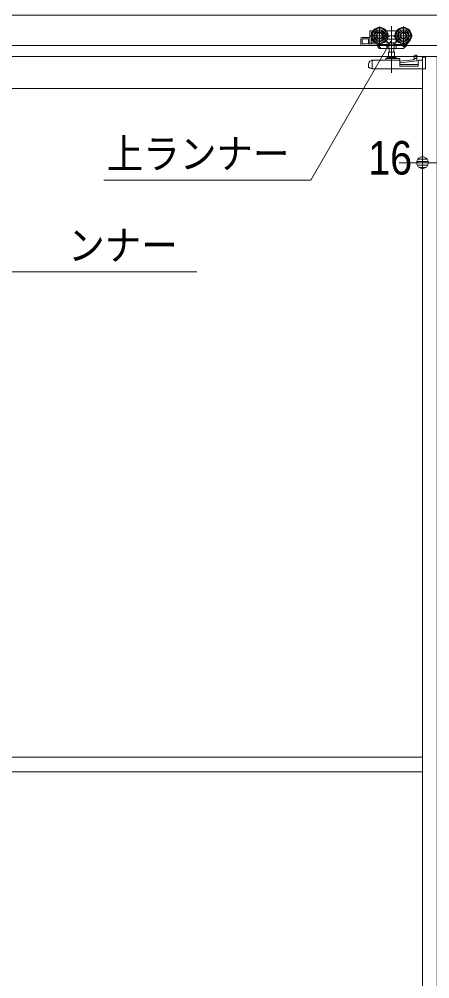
# Model space of a CAD drawing. Units: millimetres, scale not verified. Extents: x -6062 to 6062, y -3045 to 3045.
# Drawn here: x -4044 to -3596, y -652 to 396 of the extents above; entities that cross this region are included whole.
import ezdxf
from ezdxf.enums import TextEntityAlignment as Align

# ---------------------------------------------------------------- set-up
doc = ezdxf.new("R2010")
doc.units = ezdxf.units.MM
doc.header["$LTSCALE"] = 20
for name, color, linetype, lineweight in [('0-1_0', 7, 'Continuous', 9), ('0-2_2寸法-2', 7, 'Continuous', 9), ('0-3_2寸法-3', 7, 'Continuous', 9), ('0-4_3一般', 7, 'Continuous', 9)]:
    doc.layers.add(name, color=color, linetype=linetype, lineweight=lineweight)
doc.styles.add('ＭＳ ゴシック', font='')
doc.styles.add('ＭＳ Ｐゴシック', font='')
doc.styles.get('ＭＳ ゴシック').set_extended_font_data('MS Gothic')
doc.styles.get('ＭＳ Ｐゴシック').set_extended_font_data('MS PGothic')

# ---------------------------------------------------------------- blocks, each defined once
blk = doc.blocks.new('_Dot')
at = {"layer": '0-1_0'}
for p, q in [((-10, 0), (-20, 0)), ((9.78, 2), (-9.78, 2)), ((7.99, 6), (-7.99, 6)), ((9.16, -3.98), (-9.16, -3.98)), ((6, -7.98), (-6, -7.98))]:
    blk.add_line(p, q, dxfattribs=at)
for points in [[(10, 0), (9.92, 1.25), (9.69, 2.49), (9.3, 3.68), (8.76, 4.82), (8.09, 5.88), (7.29, 6.85), (6.37, 7.71), (5.36, 8.44), (4.26, 9.05), (3.09, 9.51), (1.87, 9.82), (0.63, 9.98), (-0.63, 9.98), (-1.87, 9.82), (-3.09, 9.51), (-4.26, 9.05), (-5.36, 8.44), (-6.37, 7.71), (-7.29, 6.85), (-8.09, 5.88), (-8.76, 4.82), (-9.3, 3.68), (-9.69, 2.49), (-9.92, 1.25), (-10, 0), (0, 0)], [(-10, 0), (-9.92, -1.25), (-9.69, -2.49), (-9.3, -3.68), (-8.76, -4.82), (-8.09, -5.88), (-7.29, -6.85), (-6.37, -7.71), (-5.36, -8.44), (-4.26, -9.05), (-3.09, -9.51), (-1.87, -9.82), (-0.63, -9.98), (0.63, -9.98), (1.87, -9.82), (3.09, -9.51), (4.26, -9.05), (5.36, -8.44), (6.37, -7.71), (7.29, -6.85), (8.09, -5.88), (8.76, -4.82), (9.3, -3.68), (9.69, -2.49), (9.92, -1.25), (10, 0), (0, 0)]]:
    blk.add_lwpolyline(points, close=True, dxfattribs=at)
blk = doc.blocks.new('グループ-7')
at = {"layer": '0-4_3一般'}
for p, q in [((-36998, 7758.4), (-36998, 6738.4)), ((-37468, 7352), (-37468, 7652)), ((-37400.5, 7662), (-37458, 7662)), ((-37456, 7552), (-37060, 7552)), ((-37436, 7622), (-37436, 7578.7)), ((-37419.2, 7632), (-37426, 7632)), ((-37258, 7750), (-37258, 7354)), ((-37098, 7662), (-37115.5, 7662)), ((-37098, 7662), (-37098, 7659.3)), ((-36898, 7662), (-37098, 7662)), ((-37098, 7659.3), (-37098, 7654.4)), ((-37098, 7654.4), (-37098, 7634.4)), ((-36936, 7552), (-36540, 7552)), ((-36880.5, 7662), (-36898, 7662)), ((-36898, 7659.3), (-36898, 7662)), ((-36898, 7654.4), (-36898, 7659.3)), ((-36898, 7634.4), (-36898, 7654.4)), ((-36738, 7750), (-36738, 7354)), ((-37668, 7492), (-37668, 7362)), ((-37648, 7512), (-37488, 7512)), ((-37468, 7342), (-37648, 7342)), ((-37638, 7482), (-37498, 7482)), ((-37638, 7372), (-37638, 7482)), ((-37498, 7372), (-37638, 7372)), ((-37501.6, 7372), (-37501.6, 7482)), ((-37498, 7482), (-37498, 7372)), ((-37438, 7372), (-37438, 7412)), ((-37438, 7412), (-37371.1, 7412)), ((-37328.4, 7372), (-37438, 7372)), ((-37436, 7525.2), (-37436, 7452)), ((-37426, 7442), (-37400.5, 7442)), ((-37341.8, 7392.7), (-37328.4, 7372)), ((-37318.9, 7342), (-37297, 7342)), ((-37308.9, 7362), (-37286.1, 7362)), ((-37308.9, 7352), (-37308.9, 7362)), ((-37308.9, 7342), (-37266.4, 7276.5)), ((-37295.1, 7375.8), (-37292.6, 7372)), ((-37286.1, 7362), (-37292.6, 7372)), ((-37286.1, 7362), (-37234.2, 7282)), ((-37280.7, 7362), (-37070, 7362)), ((-37107.8, 7452.4), (-37108, 7452.5)), ((-37101.9, 7362), (-37101.9, 7282)), ((-37098, 7449.5), (-37098, 7398)), ((-37054.3, 7371.5), (-37054.2, 7372)), ((-37054.2, 7282), (-37054.2, 7372)), ((-36941.8, 7372), (-36941.8, 7282)), ((-36926.5, 7362), (-36926, 7362)), ((-36926, 7362), (-36679.6, 7362)), ((-36898, 7398), (-36898, 7449.5)), ((-36898, 7398), (-36888, 7398)), ((-36894.1, 7362), (-36894.1, 7282)), ((-36888.2, 7452.4), (-36888, 7452.5)), ((-36797.8, 7362), (-36719.2, 7310.9)), ((-36686, 7362), (-36719.2, 7310.9)), ((-36671.2, 7366.5), (-36654.2, 7392.7)), ((-36632.5, 7406.1), (-36629, 7403.9)), ((-37258, 7272), (-37227.7, 7272)), ((-37227.7, 7272), (-37234.2, 7282)), ((-37222.2, 7272), (-37227.7, 7272)), ((-37222.2, 7272), (-37096, 7272)), ((-37096.3, 7272), (-37096, 7272)), ((-37061, 7190), (-36935, 7190)), ((-37061, 7080), (-37061, 7190)), ((-37051.9, 7272.1), (-37051.7, 7272)), ((-37047.5, 7190), (-37047.5, 7272)), ((-36948.5, 7272), (-36948.5, 7190)), ((-36944.1, 7272.1), (-36944.3, 7272)), ((-36944.3, 7272), (-36900, 7272)), ((-36935, 7190), (-36935, 7080)), ((-36900, 7272), (-36743.4, 7272)), ((-36899.7, 7272), (-36900, 7272)), ((-36718.8, 7311.1), (-36719.2, 7310.9)), ((-36694.4, 7303.3), (-36707, 7311.4)), ((-36482.4, 7124.7), (-36482, 7124.7)), ((-36482, 7124.7), (-36442.4, 7124.7)), ((-36442, 7122.8), (-36442, 7124.4)), ((-36442, 7124.4), (-36442, 7124.4)), ((-37498, 6930.5), (-37498, 6860)), ((-37437.4, 7008.7), (-37446.1, 7005.4)), ((-37437.4, 7008.7), (-37427.5, 7012.4)), ((-37419.7, 7015.3), (-37427.5, 7012.4)), ((-37418, 7006.3), (-37418, 7006)), ((-37418, 7006), (-37418, 6826)), ((-36828, 7016), (-37416.2, 7016)), ((-37118, 7046), (-37118, 7026)), ((-37051.3, 7056), (-37108, 7056)), ((-36910, 7080), (-37086, 7080)), ((-37051.3, 7056), (-36944.7, 7056)), ((-36828, 7056), (-36944.7, 7056)), ((-36818, 7026), (-36818, 7046)), ((-36522, 7027.6), (-36818, 6996)), ((-36818, 7026), (-36818, 7006)), ((-36818, 6888), (-36818, 7006)), ((-36818, 6926), (-36418, 6926)), ((-36800.1, 6963.7), (-36442, 7002)), ((-36472, 7059.1), (-36522, 7027.6)), ((-36502, 7092), (-36502, 7040.2)), ((-36494.6, 7118.6), (-36494.3, 7119.2)), ((-36442, 7062.3), (-36472, 7059.1)), ((-36442, 7116), (-36442, 7122.8)), ((-36442, 7062.3), (-36442, 7116)), ((-36442, 7002), (-36442, 7062.3)), ((-36418, 6888), (-36418, 6996)), ((-12320, 7100), (-36320, 7100)), ((-36320, 7100), (-36320, -38740)), ((-36320, -38740), (-36320, 7100)), ((-36258, 7086), (-36318, 7086)), ((-36258, 6826), (-36258, 7086)), ((-36256, 7084), (-36258, 7084)), ((-36256, 7074), (-36256, 7084)), ((-36256, 7074), (-36256, 6860)), ((-37498, 6860), (-37472.6, 6860)), ((-37472.6, 6860), (-37472.6, 6846.5)), ((-37472.6, 6846.5), (-37437.4, 6833.3)), ((-37418, 6826), (-37437.4, 6833.3)), ((-36258, 6826), (-37418, 6826)), ((-36818, 6888), (-36418, 6888)), ((-36320, 6400), (-59680, 6400)), ((-59680, -8200), (-36320, -8200)), ((-59680, -8520), (-36320, -8520))]:
    blk.add_line(p, q, dxfattribs=at)
blk.add_lwpolyline([(-59990, 7340), (11350, 7340), (11350, 8000), (-59990, 8000)], close=True, dxfattribs=at)
for points in [[(-37468, 7352), (-37468, 7342), (-37318.9, 7342)], [(-37108, 7398), (-37098, 7398), (-36898, 7398)], [(-37098, 7449.5), (-37098.3, 7449.6), (-37098.5, 7449.7), (-37098.8, 7449.7), (-37099, 7449.8), (-37099.3, 7449.9), (-37099.5, 7449.9), (-37099.8, 7450), (-37100, 7450.1), (-37100.3, 7450.2), (-37100.5, 7450.2), (-37100.8, 7450.3), (-37101, 7450.4), (-37101.3, 7450.5), (-37101.5, 7450.5), (-37101.8, 7450.6), (-37102, 7450.7), (-37102.3, 7450.8), (-37102.5, 7450.8), (-37102.8, 7450.9), (-37103, 7451), (-37103.3, 7451.1), (-37103.5, 7451.1), (-37103.8, 7451.2), (-37104, 7451.3), (-37104.3, 7451.4), (-37104.5, 7451.4), (-37104.8, 7451.5), (-37105, 7451.6), (-37105.3, 7451.7), (-37105.5, 7451.7), (-37105.8, 7451.8), (-37106, 7451.9), (-37106.3, 7452), (-37106.5, 7452), (-37106.8, 7452.1), (-37107, 7452.2), (-37107.3, 7452.3), (-37107.5, 7452.3), (-37107.8, 7452.4)], [(-37070, 7362), (-37069.5, 7362), (-37069, 7362), (-37068.5, 7362.1), (-37068, 7362.1), (-37067.5, 7362.2), (-37067, 7362.3), (-37066.4, 7362.4), (-37065.9, 7362.5), (-37065.4, 7362.6), (-37064.9, 7362.7), (-37064.4, 7362.8), (-37063.9, 7363), (-37063.4, 7363.1), (-37062.9, 7363.3), (-37062.4, 7363.5), (-37061.9, 7363.7), (-37061.3, 7363.9), (-37060.8, 7364.1), (-37060.3, 7364.3), (-37059.8, 7364.5), (-37059.3, 7364.8), (-37058.8, 7365), (-37058.4, 7365.3), (-37057.9, 7365.6), (-37057.5, 7365.9), (-37057.1, 7366.2), (-37056.8, 7366.5), (-37056.4, 7366.9), (-37056.1, 7367.2), (-37055.8, 7367.6), (-37055.6, 7368), (-37055.3, 7368.4), (-37055.1, 7368.8), (-37054.9, 7369.2), (-37054.8, 7369.6), (-37054.6, 7370.1), (-37054.5, 7370.5), (-37054.4, 7371), (-37054.3, 7371.5)], [(-36941.8, 7372), (-36941.7, 7371.5), (-36941.6, 7371), (-36941.5, 7370.5), (-36941.4, 7370.1), (-36941.2, 7369.6), (-36941.1, 7369.2), (-36940.9, 7368.8), (-36940.7, 7368.4), (-36940.4, 7368), (-36940.2, 7367.6), (-36939.9, 7367.2), (-36939.6, 7366.9), (-36939.2, 7366.5), (-36938.9, 7366.2), (-36938.5, 7365.9), (-36938.1, 7365.6), (-36937.6, 7365.3), (-36937.2, 7365), (-36936.7, 7364.8), (-36936.2, 7364.5), (-36935.7, 7364.3), (-36935.2, 7364.1), (-36934.7, 7363.9), (-36934.1, 7363.7), (-36933.6, 7363.5), (-36933.1, 7363.3), (-36932.6, 7363.1), (-36932.1, 7363), (-36931.6, 7362.8), (-36931.1, 7362.7), (-36930.6, 7362.6), (-36930.1, 7362.5), (-36929.6, 7362.4), (-36929, 7362.3), (-36928.5, 7362.2), (-36928, 7362.1), (-36927.5, 7362.1), (-36927, 7362), (-36926.5, 7362)], [(-36898, 7449.5), (-36897.7, 7449.6), (-36897.5, 7449.7), (-36897.2, 7449.7), (-36897, 7449.8), (-36896.7, 7449.9), (-36896.5, 7449.9), (-36896.2, 7450), (-36896, 7450.1), (-36895.7, 7450.2), (-36895.5, 7450.2), (-36895.2, 7450.3), (-36895, 7450.4), (-36894.7, 7450.5), (-36894.5, 7450.5), (-36894.2, 7450.6), (-36894, 7450.7), (-36893.7, 7450.8), (-36893.5, 7450.8), (-36893.2, 7450.9), (-36893, 7451), (-36892.7, 7451.1), (-36892.5, 7451.1), (-36892.2, 7451.2), (-36892, 7451.3), (-36891.7, 7451.4), (-36891.5, 7451.4), (-36891.2, 7451.5), (-36891, 7451.6), (-36890.7, 7451.7), (-36890.5, 7451.7), (-36890.2, 7451.8), (-36890, 7451.9), (-36889.7, 7452), (-36889.5, 7452), (-36889.2, 7452.1), (-36889, 7452.2), (-36888.7, 7452.3), (-36888.5, 7452.3), (-36888.2, 7452.4)], [(-36726.7, 7281.1), (-36708.3, 7309.4), (-36671.2, 7366.5)], [(-36694.4, 7303.3), (-36644.5, 7380.1), (-36629, 7403.9)], [(-37101.9, 7282), (-37101.9, 7281.7), (-37101.9, 7281.3), (-37101.8, 7281), (-37101.8, 7280.7), (-37101.7, 7280.4), (-37101.7, 7280.1), (-37101.6, 7279.8), (-37101.6, 7279.4), (-37101.5, 7279.1), (-37101.4, 7278.8), (-37101.4, 7278.5), (-37101.3, 7278.2), (-37101.2, 7277.9), (-37101.1, 7277.6), (-37101, 7277.3), (-37100.9, 7276.9), (-37100.8, 7276.6), (-37100.7, 7276.3), (-37100.6, 7276), (-37100.4, 7275.7), (-37100.3, 7275.4), (-37100.2, 7275.1), (-37100, 7274.8), (-37099.8, 7274.6), (-37099.7, 7274.3), (-37099.5, 7274.1), (-37099.3, 7273.8), (-37099.1, 7273.6), (-37098.9, 7273.4), (-37098.7, 7273.2), (-37098.5, 7273), (-37098.2, 7272.9), (-37098, 7272.7), (-37097.7, 7272.6), (-37097.5, 7272.4), (-37097.2, 7272.3), (-37096.9, 7272.2), (-37096.6, 7272.1), (-37096.3, 7272)], [(-37096, 7272), (-37051.7, 7272), (-36944.3, 7272)], [(-37054.2, 7282), (-37054.2, 7281.7), (-37054.2, 7281.4), (-37054.2, 7281.2), (-37054.2, 7280.9), (-37054.2, 7280.6), (-37054.2, 7280.3), (-37054.2, 7280.1), (-37054.2, 7279.8), (-37054.2, 7279.5), (-37054.2, 7279.2), (-37054.2, 7278.9), (-37054.2, 7278.7), (-37054.2, 7278.4), (-37054.2, 7278.1), (-37054.1, 7277.8), (-37054.1, 7277.5), (-37054.1, 7277.2), (-37054.1, 7276.9), (-37054.1, 7276.7), (-37054.1, 7276.4), (-37054.1, 7276.1), (-37054.1, 7275.8), (-37054, 7275.5), (-37054, 7275.3), (-37053.9, 7275), (-37053.9, 7274.7), (-37053.8, 7274.5), (-37053.7, 7274.3), (-37053.6, 7274), (-37053.5, 7273.8), (-37053.3, 7273.6), (-37053.2, 7273.4), (-37053, 7273.2), (-37052.9, 7273), (-37052.7, 7272.8), (-37052.5, 7272.6), (-37052.3, 7272.4), (-37052.1, 7272.3), (-37051.9, 7272.1)], [(-36941.8, 7282), (-36941.8, 7281.7), (-36941.8, 7281.4), (-36941.8, 7281.2), (-36941.8, 7280.9), (-36941.8, 7280.6), (-36941.8, 7280.3), (-36941.8, 7280.1), (-36941.8, 7279.8), (-36941.8, 7279.5), (-36941.8, 7279.2), (-36941.8, 7278.9), (-36941.8, 7278.7), (-36941.8, 7278.4), (-36941.8, 7278.1), (-36941.9, 7277.8), (-36941.9, 7277.5), (-36941.9, 7277.2), (-36941.9, 7276.9), (-36941.9, 7276.7), (-36941.9, 7276.4), (-36941.9, 7276.1), (-36941.9, 7275.8), (-36942, 7275.5), (-36942, 7275.3), (-36942.1, 7275), (-36942.1, 7274.7), (-36942.2, 7274.5), (-36942.3, 7274.3), (-36942.4, 7274), (-36942.5, 7273.8), (-36942.7, 7273.6), (-36942.8, 7273.4), (-36943, 7273.2), (-36943.1, 7273), (-36943.3, 7272.8), (-36943.5, 7272.6), (-36943.7, 7272.4), (-36943.9, 7272.3), (-36944.1, 7272.1)], [(-36894.1, 7282), (-36894.1, 7281.7), (-36894.1, 7281.3), (-36894.2, 7281), (-36894.2, 7280.7), (-36894.3, 7280.4), (-36894.3, 7280.1), (-36894.4, 7279.8), (-36894.4, 7279.4), (-36894.5, 7279.1), (-36894.6, 7278.8), (-36894.6, 7278.5), (-36894.7, 7278.2), (-36894.8, 7277.9), (-36894.9, 7277.6), (-36895, 7277.3), (-36895.1, 7276.9), (-36895.2, 7276.6), (-36895.3, 7276.3), (-36895.4, 7276), (-36895.6, 7275.7), (-36895.7, 7275.4), (-36895.8, 7275.1), (-36896, 7274.8), (-36896.2, 7274.6), (-36896.3, 7274.3), (-36896.5, 7274.1), (-36896.7, 7273.8), (-36896.9, 7273.6), (-36897.1, 7273.4), (-36897.3, 7273.2), (-36897.5, 7273), (-36897.8, 7272.9), (-36898, 7272.7), (-36898.3, 7272.6), (-36898.5, 7272.4), (-36898.8, 7272.3), (-36899.1, 7272.2), (-36899.4, 7272.1), (-36899.7, 7272)], [(-36708.3, 7309.4), (-36708.1, 7309.7), (-36708, 7310), (-36707.9, 7310.2), (-36707.8, 7310.5), (-36707.8, 7310.7), (-36707.8, 7311), (-36707.8, 7311.2), (-36707.8, 7311.4), (-36707.9, 7311.5), (-36708, 7311.7), (-36708.2, 7311.8), (-36708.4, 7312), (-36708.6, 7312.1), (-36708.9, 7312.2), (-36709.2, 7312.2), (-36709.5, 7312.3), (-36709.8, 7312.3), (-36710.2, 7312.4), (-36710.6, 7312.4), (-36711.1, 7312.4), (-36711.5, 7312.3), (-36712, 7312.3), (-36712.5, 7312.3), (-36712.9, 7312.2), (-36713.3, 7312.2), (-36713.8, 7312.1), (-36714.2, 7312.1), (-36714.6, 7312), (-36715, 7312), (-36715.4, 7311.9), (-36715.8, 7311.8), (-36716.2, 7311.8), (-36716.6, 7311.7), (-36717, 7311.6), (-36717.4, 7311.5), (-36717.8, 7311.4), (-36718.1, 7311.3), (-36718.5, 7311.2), (-36718.8, 7311.1)], [(-36494.2, 7119.2), (-36494.1, 7119.5), (-36493.9, 7119.8), (-36493.7, 7120.1), (-36493.5, 7120.4), (-36493.3, 7120.6), (-36493.1, 7120.9), (-36492.9, 7121.1), (-36492.7, 7121.4), (-36492.4, 7121.6), (-36492.2, 7121.8), (-36491.9, 7122), (-36491.7, 7122.2), (-36491.4, 7122.4), (-36491.1, 7122.6), (-36490.8, 7122.8), (-36490.5, 7122.9), (-36490.1, 7123.1), (-36489.8, 7123.2), (-36489.5, 7123.3), (-36489.1, 7123.4), (-36488.7, 7123.5), (-36488.4, 7123.6), (-36488, 7123.7), (-36487.7, 7123.8), (-36487.3, 7123.9), (-36487, 7124), (-36486.6, 7124.1), (-36486.2, 7124.2), (-36485.9, 7124.2), (-36485.5, 7124.3), (-36485.2, 7124.3), (-36484.8, 7124.4), (-36484.5, 7124.5), (-36484.1, 7124.5), (-36483.8, 7124.5), (-36483.4, 7124.6), (-36483.1, 7124.6), (-36482.7, 7124.6), (-36482.4, 7124.7)], [(-36442.4, 7124.7), (-36442.3, 7124.7), (-36442.3, 7124.7), (-36442.3, 7124.7), (-36442.3, 7124.7), (-36442.3, 7124.7), (-36442.3, 7124.7), (-36442.3, 7124.7), (-36442.3, 7124.7), (-36442.2, 7124.7), (-36442.2, 7124.7), (-36442.2, 7124.7), (-36442.2, 7124.6), (-36442.2, 7124.6), (-36442.2, 7124.6), (-36442.2, 7124.6), (-36442.2, 7124.6), (-36442.2, 7124.6), (-36442.1, 7124.6), (-36442.1, 7124.6), (-36442.1, 7124.6), (-36442.1, 7124.6), (-36442.1, 7124.6), (-36442.1, 7124.6), (-36442.1, 7124.6), (-36442.1, 7124.6), (-36442.1, 7124.5), (-36442.1, 7124.5), (-36442.1, 7124.5), (-36442, 7124.5), (-36442, 7124.5), (-36442, 7124.5), (-36442, 7124.5), (-36442, 7124.5), (-36442, 7124.5), (-36442, 7124.4), (-36442, 7124.4), (-36442, 7124.4), (-36442, 7124.4), (-36442, 7124.4)], [(-36000, -38740), (-36000, 7100), (-60000, 7100)], [(-37427.5, 7012.4), (-37427.2, 7012.3), (-37426.9, 7012.2), (-37426.6, 7012.1), (-37426.3, 7012), (-37426, 7012), (-37425.7, 7011.8), (-37425.4, 7011.7), (-37425.1, 7011.6), (-37424.8, 7011.5), (-37424.5, 7011.4), (-37424.2, 7011.3), (-37423.9, 7011.2), (-37423.6, 7011.1), (-37423.3, 7011), (-37423, 7010.9), (-37422.7, 7010.7), (-37422.4, 7010.6), (-37422.1, 7010.5), (-37421.8, 7010.4), (-37421.5, 7010.2), (-37421.2, 7010.1), (-37420.9, 7010), (-37420.6, 7009.8), (-37420.4, 7009.7), (-37420.1, 7009.5), (-37419.9, 7009.3), (-37419.6, 7009.2), (-37419.4, 7009), (-37419.2, 7008.8), (-37419.1, 7008.5), (-37418.9, 7008.3), (-37418.7, 7008.1), (-37418.6, 7007.9), (-37418.5, 7007.6), (-37418.4, 7007.4), (-37418.3, 7007.1), (-37418.2, 7006.8), (-37418.1, 7006.6), (-37418, 7006.3)], [(-36501.9, 7092.1), (-36501.9, 7092.8), (-36501.8, 7093.5), (-36501.8, 7094.2), (-36501.8, 7094.9), (-36501.7, 7095.6), (-36501.7, 7096.3), (-36501.6, 7097), (-36501.6, 7097.8), (-36501.5, 7098.5), (-36501.4, 7099.2), (-36501.3, 7099.9), (-36501.2, 7100.6), (-36501, 7101.3), (-36500.9, 7102), (-36500.7, 7102.7), (-36500.6, 7103.4), (-36500.4, 7104), (-36500.2, 7104.7), (-36500.1, 7105.4), (-36499.9, 7106.1), (-36499.7, 7106.8), (-36499.4, 7107.5), (-36499.2, 7108.2), (-36499, 7108.9), (-36498.7, 7109.5), (-36498.5, 7110.2), (-36498.3, 7110.9), (-36498, 7111.5), (-36497.7, 7112.2), (-36497.4, 7112.8), (-36497.2, 7113.5), (-36496.9, 7114.1), (-36496.6, 7114.8), (-36496.3, 7115.4), (-36495.9, 7116.1), (-36495.6, 7116.7), (-36495.3, 7117.3), (-36495, 7118), (-36494.6, 7118.6)], [(-36398, 7016), (-36318, 7016), (-36318, 7086)], [(-36256, 6860), (-36256.6, 6853.7), (-36258, 6848.8)]]:
    blk.add_lwpolyline(points, dxfattribs=at)
for centre, radius in [((-37258, 7552), 180), ((-37258, 7552), 160), ((-37258, 7552), 130), ((-37258, 7552), 126), ((-37258, 7552), 104), ((-37258, 7552), 74), ((-37258, 7552), 60), ((-36738, 7552), 180), ((-36738, 7552), 160), ((-36738, 7552), 130), ((-36738, 7552), 126), ((-36738, 7552), 104), ((-36738, 7552), 74), ((-36738, 7552), 60)]:
    blk.add_circle(centre, radius, dxfattribs=at)
for centre, radius, start, end in [((-37458, 7652), 10, 90, 180), ((-37426, 7622), 10, 90, 180), ((-37258, 7552), 190, 327.3631, 32.6369), ((-36738, 7552), 190, 147.3631, 212.6369), ((-37648, 7492), 20, 90, 180), ((-37648, 7362), 20, 180, 270), ((-37488, 7532), 20, 270, 0), ((-37416, 7462), 20, 180, 270), ((-37426, 7452), 10, 180, 270), ((-37318.9, 7352), 10, 270, 0), ((-37280.7, 7372), 10, 213, 270), ((-36679.6, 7372), 10, 270, 327), ((-37258, 7282), 10, 213, 270), ((-37222.2, 7282), 10, 213, 270), ((-36743.4, 7292), 20, 270, 327), ((-37418, 6930.5), 80, 110.55605, 180), ((-37416.2, 7006), 10, 90, 110.55605), ((-37128, 7026), 10, 270, 0), ((-37108, 7046), 10, 90, 180), ((-37086, 7068), 12, 90, 180), ((-37086, 7068), 12, 180, 270), ((-36910, 7068), 12, 0, 90), ((-36910, 7068), 12, 270, 0), ((-36828, 7046), 10, 0, 90), ((-36828, 7006), 10, 0, 90), ((-36798, 6943.8), 20, 96.10164, 180), ((-36398, 6996), 20, 90, 180)]:
    blk.add_arc(centre, radius, start, end, dxfattribs=at)
blk = doc.blocks.new('グループ-8')
at = {"layer": '0-4_3一般'}
blk.add_blockref('グループ-7', (0, 0), dxfattribs=at)

msp = doc.modelspace()

# ---------------------------------------------------------------- linework, layer by layer
at = {"layer": '0-2_2寸法-2'}
for p, q in [((-3603.5, 259), (-3603.3, 259)), ((-3616.21, 239), (-3628.92, 239)), ((-3603.5, 239), (-3587.5, 239))]:
    msp.add_line(p, q, dxfattribs=at)
at = {"layer": '0-3_2寸法-3'}
for p, q in [((-3637.23, 377.83), (-3637.57, 377.83)), ((-3637.23, 377.83), (-3637.57, 377.83)), ((-3632.51, 373.83), (-3642.29, 373.83)), ((-3633.4, 369.83), (-3641.4, 369.83))]:
    msp.add_line(p, q, dxfattribs=at)
for points in [[(-3849.94, 120), (-4448.78, 120), (-4595.02, 373.3)], [(-3951.56, 220), (-3725.64, 220), (-3637.4, 372.84)]]:
    msp.add_lwpolyline(points, dxfattribs=at)
msp.add_circle((-3637.4, 372.84), 5.01, dxfattribs=at)
msp.add_circle((-3637.4, 372.84), 5.01, dxfattribs=at)

# ---------------------------------------------------------------- block references
at = {"layer": '0-2_2寸法-2', "xscale": 0.6356201, "yscale": 0.6356201}
msp.add_blockref('_Dot', (-3603.5, 239), dxfattribs=at)
at = {"layer": '0-4_3一般', "xscale": 0.05, "yscale": 0.05}
msp.add_blockref('グループ-8', (-1787.5, 0), dxfattribs=at)

# ---------------------------------------------------------------- texts
at = {"layer": '0-2_2寸法-2', "style": 'ＭＳ Ｐゴシック', "width": 0.9}
msp.add_text('16', height=36.66, dxfattribs=at).set_placement((-3662.83, 215.03), align=Align.BOTTOM_LEFT)
at = {"layer": '0-3_2寸法-3', "style": 'ＭＳ ゴシック', "width": 0.9}
for s, p in [('上ランナー', (-3948.52, 222.77)), ('ンナー', (-3990.57, 122.77))]:
    msp.add_text(s, height=32.55, dxfattribs=at).set_placement(p, align=Align.BOTTOM_LEFT)

doc.saveas('drawing.dxf')
